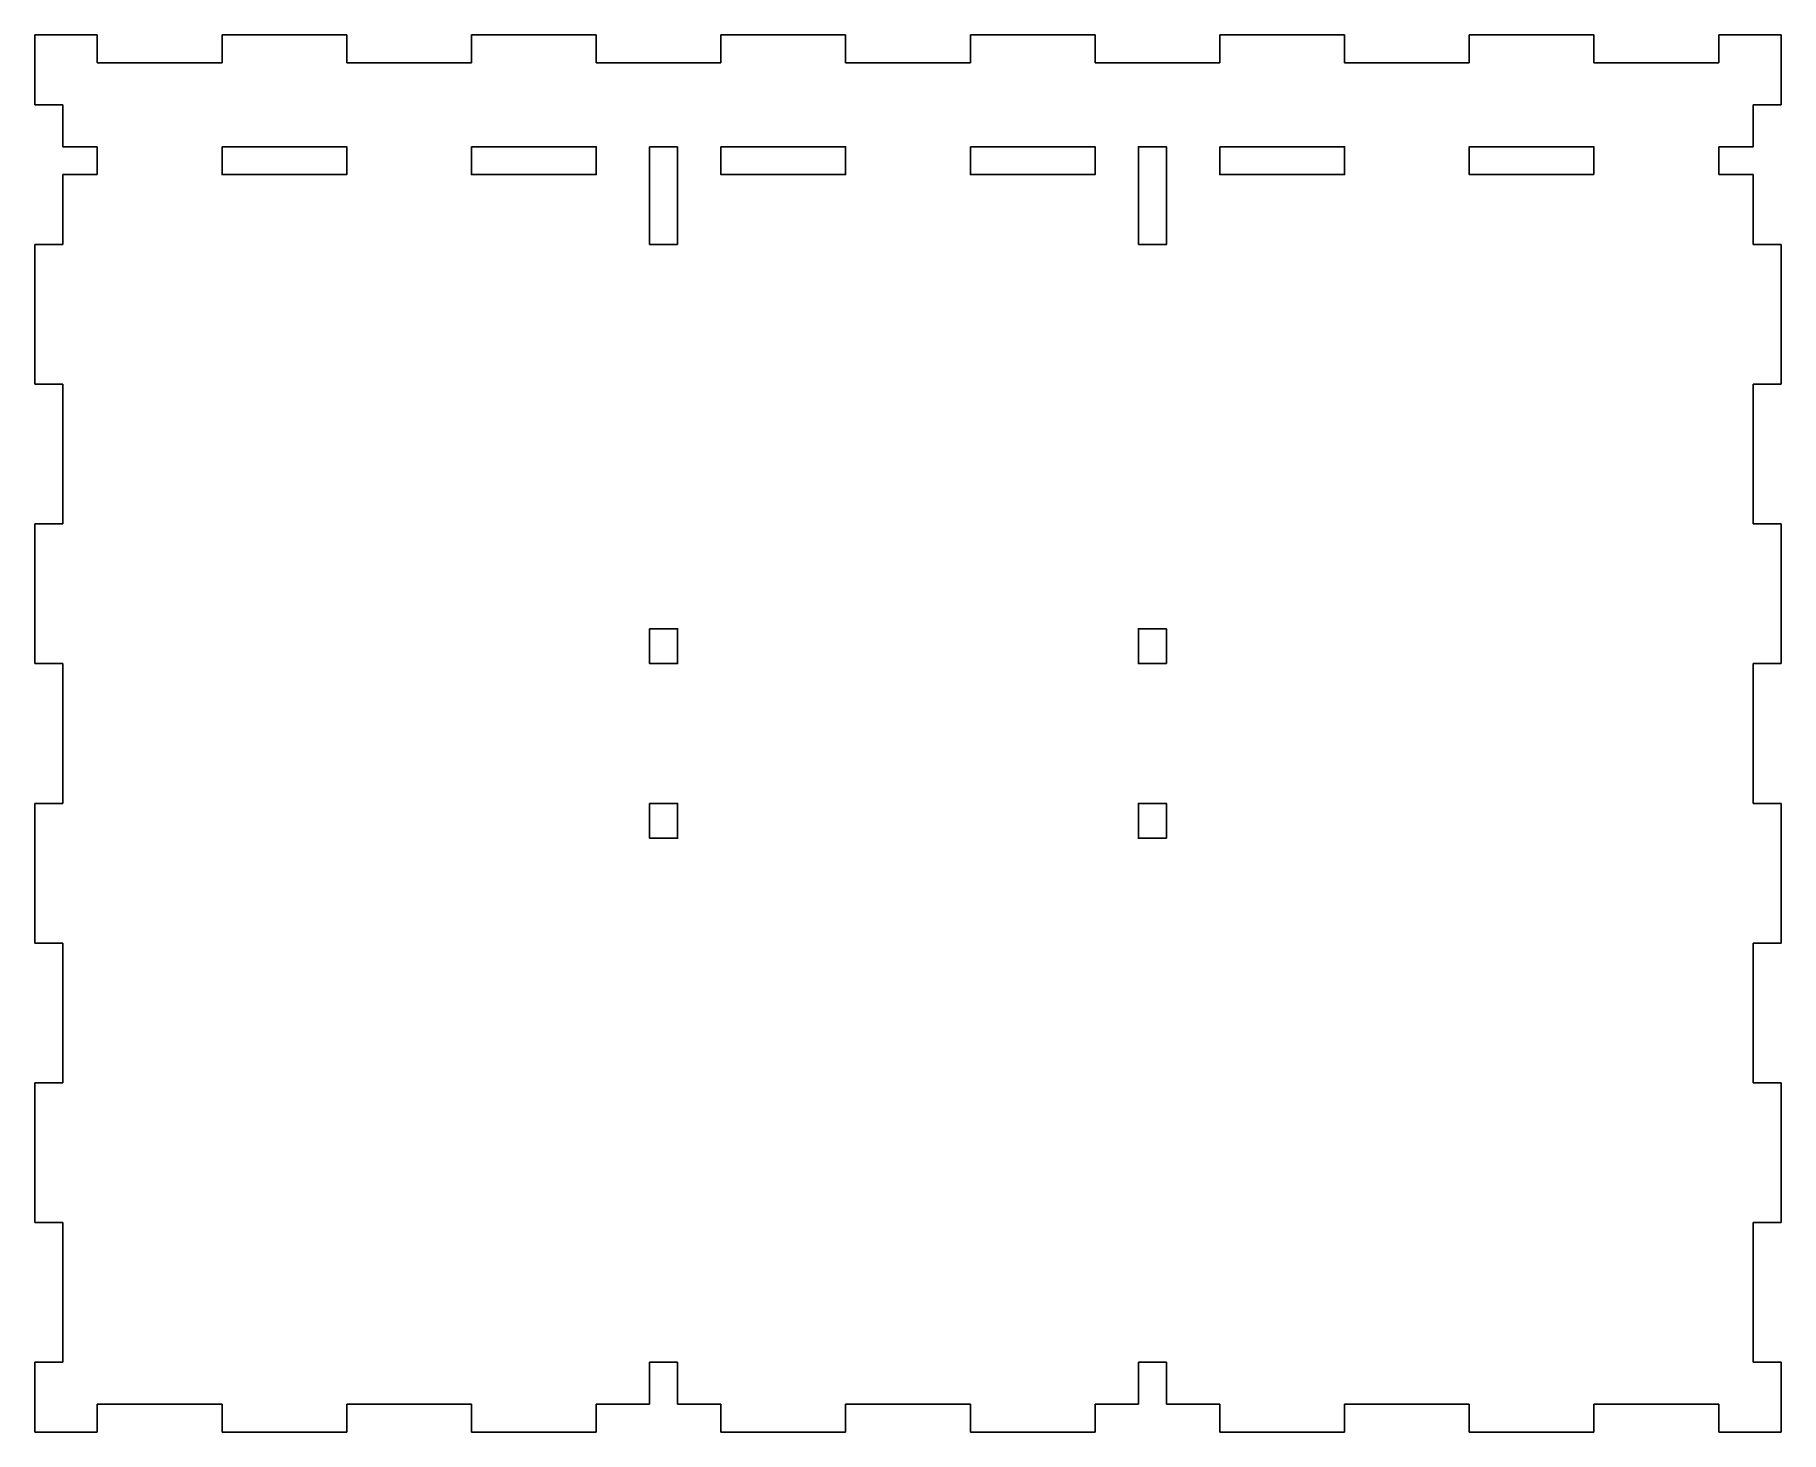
# Model space of a CAD drawing. Header units: millimetres. Extents: x -125 to 125, y -100 to 100.
import ezdxf

# ---------------------------------------------------------------- set-up
doc = ezdxf.new("R2010")
doc.units = ezdxf.units.MM
doc.layers.get('0').update_dxf_attribs({"linetype": 'CONTINUOUS'})

msp = doc.modelspace()

# ---------------------------------------------------------------- linework, layer by layer
for p, q in [((-116.07, 100), (-125, 100)), ((-125, 100), (-125, 90)), ((-116.07, 96), (-116.07, 100)), ((-80.36, 100), (-98.21, 100)), ((-98.21, 100), (-98.21, 96)), ((-80.36, 96), (-80.36, 100)), ((-44.64, 100), (-62.5, 100)), ((-62.5, 100), (-62.5, 96)), ((-44.64, 96), (-44.64, 100)), ((-8.93, 100), (-26.79, 100)), ((-26.79, 100), (-26.79, 96)), ((-8.93, 96), (-8.93, 100)), ((26.79, 100), (8.93, 100)), ((8.93, 100), (8.93, 96)), ((26.79, 96), (26.79, 100)), ((62.5, 100), (44.64, 100)), ((44.64, 100), (44.64, 96)), ((62.5, 96), (62.5, 100)), ((98.21, 100), (80.36, 100)), ((80.36, 100), (80.36, 96)), ((98.21, 96), (98.21, 100)), ((125, 100), (116.07, 100)), ((116.07, 100), (116.07, 96)), ((125, 90), (125, 100)), ((-98.21, 96), (-116.07, 96)), ((-62.5, 96), (-80.36, 96)), ((-26.79, 96), (-44.64, 96)), ((8.93, 96), (-8.93, 96)), ((44.64, 96), (26.79, 96)), ((80.36, 96), (62.5, 96)), ((116.07, 96), (98.21, 96)), ((-125, 90), (-121, 90)), ((-121, 90), (-121, 84)), ((121, 84), (121, 90)), ((121, 90), (125, 90)), ((-121, 84), (-116.07, 84)), ((-116.07, 84), (-116.07, 80)), ((-37, 70), (-37, 84)), ((-37, 84), (-33, 84)), ((-33, 84), (-33, 70)), ((116.07, 80), (116.07, 84)), ((116.07, 84), (121, 84)), ((-116.07, 80), (-121, 80)), ((-121, 80), (-121, 70)), ((121, 80), (116.07, 80)), ((121, 70), (121, 80)), ((-121, 70), (-125, 70)), ((-125, 70), (-125, 50)), ((-33, 70), (-37, 70)), ((125, 70), (121, 70)), ((125, 50), (125, 70)), ((-125, 50), (-121, 50)), ((-121, 50), (-121, 30)), ((121, 30), (121, 50)), ((121, 50), (125, 50)), ((-121, 30), (-125, 30)), ((-125, 30), (-125, 10)), ((125, 30), (121, 30)), ((125, 10), (125, 30)), ((-125, 10), (-121, 10)), ((-121, 10), (-121, -10)), ((121, -10), (121, 10)), ((121, 10), (125, 10)), ((-121, -10), (-125, -10)), ((-125, -10), (-125, -30)), ((125, -10), (121, -10)), ((125, -30), (125, -10)), ((-125, -30), (-121, -30)), ((-121, -30), (-121, -50)), ((121, -50), (121, -30)), ((121, -30), (125, -30)), ((-121, -50), (-125, -50)), ((-125, -50), (-125, -70)), ((125, -50), (121, -50)), ((125, -70), (125, -50)), ((-125, -70), (-121, -70)), ((-121, -70), (-121, -90)), ((121, -90), (121, -70)), ((121, -70), (125, -70)), ((-121, -90), (-125, -90)), ((-125, -90), (-125, -100)), ((-37, -96), (-37, -90)), ((-37, -90), (-33, -90)), ((-33, -90), (-33, -96)), ((33, -96), (33, -90)), ((33, -90), (37, -90)), ((37, -90), (37, -96)), ((125, -90), (121, -90)), ((125, -100), (125, -90)), ((-116.07, -100), (-116.07, -96)), ((-116.07, -96), (-98.21, -96)), ((-98.21, -96), (-98.21, -100)), ((-80.36, -100), (-80.36, -96)), ((-80.36, -96), (-62.5, -96)), ((-62.5, -96), (-62.5, -100)), ((-44.64, -100), (-44.64, -96)), ((-44.64, -96), (-37, -96)), ((-33, -96), (-26.79, -96)), ((-26.79, -96), (-26.79, -100)), ((-8.93, -100), (-8.93, -96)), ((-8.93, -96), (8.93, -96)), ((8.93, -96), (8.93, -100)), ((26.79, -100), (26.79, -96)), ((26.79, -96), (33, -96)), ((37, -96), (44.64, -96)), ((44.64, -96), (44.64, -100)), ((62.5, -100), (62.5, -96)), ((62.5, -96), (80.36, -96)), ((80.36, -96), (80.36, -100)), ((98.21, -100), (98.21, -96)), ((98.21, -96), (116.07, -96)), ((116.07, -96), (116.07, -100)), ((-125, -100), (-116.07, -100)), ((-98.21, -100), (-80.36, -100)), ((-62.5, -100), (-44.64, -100)), ((-26.79, -100), (-8.93, -100)), ((8.93, -100), (26.79, -100)), ((44.64, -100), (62.5, -100)), ((80.36, -100), (98.21, -100)), ((116.07, -100), (125, -100))]:
    msp.add_line(p, q)
for points in [[(-98.21, 84), (-98.21, 80), (-80.36, 80), (-80.36, 84)], [(-62.5, 84), (-62.5, 80), (-44.64, 80), (-44.64, 84)], [(-26.79, 84), (-26.79, 80), (-8.93, 80), (-8.93, 84)], [(8.93, 84), (8.93, 80), (26.79, 80), (26.79, 84)], [(33, 70), (37, 70), (37, 84), (33, 84)], [(44.64, 84), (44.64, 80), (62.5, 80), (62.5, 84)], [(98.21, 80), (98.21, 84), (80.36, 84), (80.36, 80)], [(-37, 15), (-37, 10), (-33, 10), (-33, 15)], [(37, 10), (37, 15), (33, 15), (33, 10)], [(-37, -10), (-37, -15), (-33, -15), (-33, -10)], [(37, -15), (37, -10), (33, -10), (33, -15)]]:
    msp.add_lwpolyline(points, close=True)

doc.saveas('drawing.dxf')
